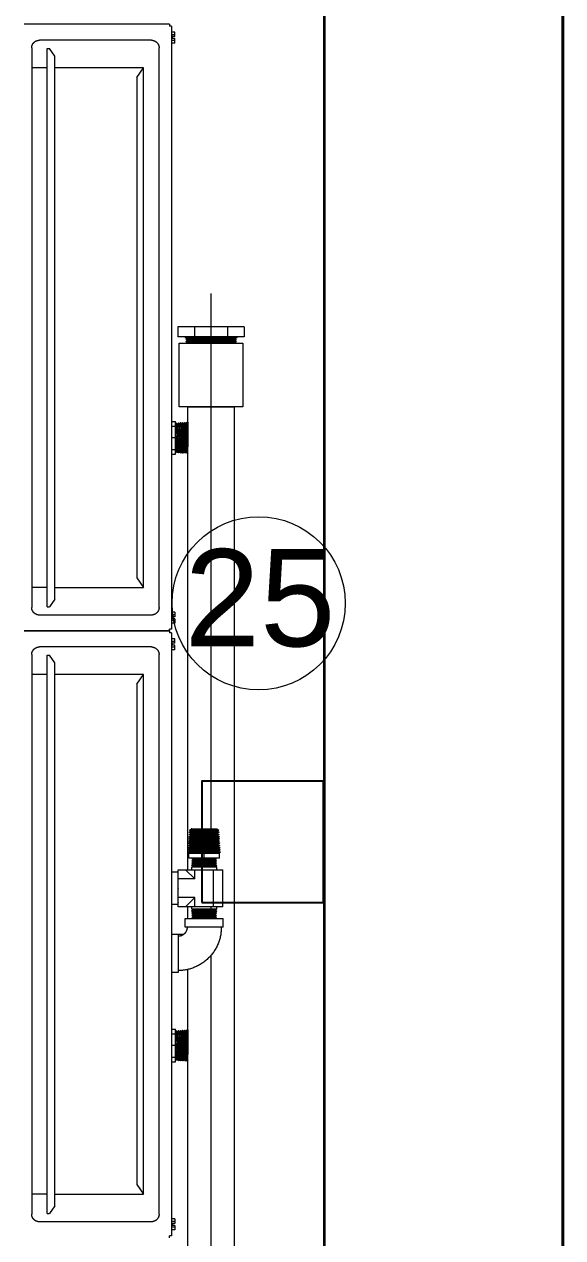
# Model space of a CAD drawing. Header units: millimetres. Extents: x -159872 to 386485, y -250577 to 158966.
# Drawn here: x 159382 to 159825, y 10836 to 11835 of the extents above; entities that cross this region are included whole.
import ezdxf

# ---------------------------------------------------------------- set-up
doc = ezdxf.new("R2010")
doc.units = ezdxf.units.MM
for name, color, linetype, lineweight in [('LDS-equipment-kitchen equipment', 3, 'Continuous', 13), ('LDS-struct-extg-walls', 1, 'Continuous', 40), ('LDS-struct-new-walls', 6, 'Continuous', 35), ('SYMBOLS ELECTRIC', 6, 'Continuous', 13)]:
    doc.layers.add(name, color=color, linetype=linetype, lineweight=lineweight)
doc.styles.add('Swiss 721 Light Extended BT', font='')
doc.styles.get('Swiss 721 Light Extended BT').set_extended_font_data('Swiss 721 Light Extended BT')

# ---------------------------------------------------------------- blocks, each defined once
blk = doc.blocks.new('Group-349')
at = {"layer": 'LDS-equipment-kitchen equipment'}
for points in [[(98828.1, 48292.25, 0), (98708.55, 48292.25, 0)], [(98828.1, 48292.25, 0), (98828.1, 48290.72, 0)], [(98829.62, 48290.72, 0), (98828.1, 48290.72, 0)], [(98829.62, 48290.72, 0), (98829.62, 47794.26, 0)], [(98832.32, 48285.85, 0), (98829.62, 48285.85, 0)], [(98832.32, 48283.57, 0), (98829.62, 48283.57, 0)], [(98832.32, 48282.09, 0), (98830.6, 48282.09, 0)], [(98830.6, 48280.5, 0), (98830.6, 48282.09, 0)], [(98832.32, 48282.09, 0), (98832.32, 48285.85, 0)], [(98714.63, 48272.75, 0), (98714.63, 48272.91, 0), (98714.63, 48273.07, 0), (98714.64, 48273.22, 0), (98714.66, 48273.38, 0), (98714.67, 48273.53, 0), (98714.7, 48273.69, 0), (98714.72, 48273.84, 0), (98714.75, 48273.99, 0), (98714.78, 48274.15, 0), (98714.82, 48274.3, 0), (98714.86, 48274.45, 0), (98714.9, 48274.6, 0), (98714.95, 48274.75, 0), (98715, 48274.9, 0), (98715.05, 48275.04, 0), (98715.11, 48275.19, 0), (98715.17, 48275.33, 0), (98715.24, 48275.47, 0), (98715.31, 48275.61, 0), (98715.38, 48275.75, 0), (98715.45, 48275.89, 0), (98715.53, 48276.02, 0), (98715.61, 48276.16, 0), (98715.7, 48276.29, 0), (98715.79, 48276.42, 0), (98715.88, 48276.54, 0), (98715.97, 48276.67, 0), (98716.07, 48276.79, 0), (98716.17, 48276.91, 0), (98716.28, 48277.03, 0), (98716.38, 48277.14, 0), (98716.49, 48277.25, 0), (98716.6, 48277.36, 0), (98716.72, 48277.47, 0), (98716.83, 48277.57, 0), (98716.95, 48277.67, 0), (98717.08, 48277.77, 0), (98717.2, 48277.86, 0), (98717.33, 48277.96, 0), (98717.45, 48278.04, 0), (98717.59, 48278.13, 0), (98717.72, 48278.21, 0), (98717.85, 48278.29, 0), (98717.99, 48278.37, 0), (98718.13, 48278.44, 0), (98718.27, 48278.51, 0), (98718.41, 48278.57, 0), (98718.55, 48278.63, 0), (98718.7, 48278.69, 0), (98718.85, 48278.74, 0), (98718.99, 48278.8, 0), (98719.14, 48278.84, 0), (98719.29, 48278.89, 0), (98719.44, 48278.93, 0), (98719.6, 48278.96, 0), (98719.75, 48278.99, 0), (98719.9, 48279.02, 0), (98720.06, 48279.05, 0), (98720.21, 48279.07, 0), (98720.37, 48279.09, 0), (98720.52, 48279.1, 0), (98720.68, 48279.11, 0), (98720.83, 48279.11, 0), (98720.99, 48279.12, 0)], [(98714.63, 48272.75, 0), (98714.63, 47812.23, 0)], [(98813.13, 48279.12, 0), (98720.99, 48279.12, 0)], [(98727.35, 47812.61, 0), (98727.35, 48272.37, 0)], [(98727.35, 48272.37, 0), (98729.23, 48272.37, 0)], [(98733.72, 48266.01, 0), (98729.23, 48272.37, 0)], [(98813.13, 48279.12, 0), (98813.29, 48279.11, 0), (98813.44, 48279.11, 0), (98813.6, 48279.1, 0), (98813.75, 48279.09, 0), (98813.91, 48279.07, 0), (98814.06, 48279.05, 0), (98814.22, 48279.02, 0), (98814.37, 48278.99, 0), (98814.52, 48278.96, 0), (98814.68, 48278.93, 0), (98814.83, 48278.89, 0), (98814.98, 48278.84, 0), (98815.13, 48278.8, 0), (98815.27, 48278.74, 0), (98815.42, 48278.69, 0), (98815.57, 48278.63, 0), (98815.71, 48278.57, 0), (98815.85, 48278.51, 0), (98815.99, 48278.44, 0), (98816.13, 48278.37, 0), (98816.27, 48278.29, 0), (98816.4, 48278.21, 0), (98816.53, 48278.13, 0), (98816.67, 48278.04, 0), (98816.79, 48277.96, 0), (98816.92, 48277.86, 0), (98817.04, 48277.77, 0), (98817.17, 48277.67, 0), (98817.29, 48277.57, 0), (98817.4, 48277.47, 0), (98817.52, 48277.36, 0), (98817.63, 48277.25, 0), (98817.74, 48277.14, 0), (98817.84, 48277.03, 0), (98817.95, 48276.91, 0), (98818.05, 48276.79, 0), (98818.15, 48276.67, 0), (98818.24, 48276.54, 0), (98818.33, 48276.42, 0), (98818.42, 48276.29, 0), (98818.51, 48276.16, 0), (98818.59, 48276.02, 0), (98818.67, 48275.89, 0), (98818.74, 48275.75, 0), (98818.81, 48275.61, 0), (98818.88, 48275.47, 0), (98818.95, 48275.33, 0), (98819.01, 48275.19, 0), (98819.07, 48275.04, 0), (98819.12, 48274.9, 0), (98819.17, 48274.75, 0), (98819.22, 48274.6, 0), (98819.26, 48274.45, 0), (98819.3, 48274.3, 0), (98819.34, 48274.15, 0), (98819.37, 48273.99, 0), (98819.4, 48273.84, 0), (98819.42, 48273.69, 0), (98819.45, 48273.53, 0), (98819.46, 48273.38, 0), (98819.48, 48273.22, 0), (98819.49, 48273.07, 0), (98819.49, 48272.91, 0), (98819.49, 48272.75, 0)], [(98819.49, 47812.23, 0), (98819.49, 48272.75, 0)], [(98832.32, 48279.01, 0), (98829.62, 48279.01, 0)], [(98832.32, 48276.74, 0), (98829.62, 48276.74, 0)], [(98832.32, 48280.5, 0), (98830.6, 48280.5, 0)], [(98832.32, 48276.74, 0), (98832.32, 48280.5, 0)], [(98733.72, 47818.98, 0), (98733.72, 48266.01, 0)], [(98727.35, 48256.4, 0), (98714.72, 48256.4, 0)], [(98806.77, 48256.39, 0), (98733.72, 48256.39, 0)], [(98801.15, 48248.5, 0), (98806.73, 48256.39, 0)], [(98806.77, 47828.61, 0), (98806.77, 48256.39, 0)], [(98801.15, 48248.5, 0), (98801.15, 47836.5, 0)], [(98862.25, 47630.01, 0), (98862.25, 48070.58, 0)], [(98834.92, 48043.28, 0), (98834.92, 48034.96, 0)], [(98889.59, 48043.28, 0), (98834.92, 48043.28, 0)], [(98848.59, 48043.28, 0), (98848.59, 48034.96, 0)], [(98875.92, 48043.28, 0), (98875.92, 48034.96, 0)], [(98889.59, 48043.28, 0), (98889.59, 48034.96, 0)], [(98889.59, 48034.96, 0), (98834.92, 48034.96, 0)], [(98840.64, 48034.96, 0), (98841.3, 48034.19, 0)], [(98883.21, 48034.19, 0), (98841.3, 48034.19, 0)], [(98842.53, 48034.19, 0), (98841.51, 48033.18, 0)], [(98883, 48033.18, 0), (98841.51, 48033.18, 0)], [(98841.51, 48033.18, 0), (98842.53, 48032.16, 0)], [(98842.53, 48032.16, 0), (98841.51, 48031.14, 0)], [(98881.98, 48032.16, 0), (98842.53, 48032.16, 0)], [(98881.98, 48034.19, 0), (98883, 48033.18, 0)], [(98883, 48033.18, 0), (98881.98, 48032.16, 0)], [(98881.98, 48032.16, 0), (98883, 48031.14, 0)], [(98883.87, 48034.96, 0), (98883.21, 48034.19, 0)], [(98836.01, 48029.8, 0), (98888.5, 48029.8, 0)], [(98836.01, 47977.31, 0), (98836.01, 48029.8, 0)], [(98838.07, 48029.8, 0), (98886.43, 48029.8, 0)], [(98883, 48031.14, 0), (98841.51, 48031.14, 0)], [(98841.51, 48031.14, 0), (98842.53, 48030.12, 0)], [(98842.53, 48030.12, 0), (98842.21, 48029.8, 0)], [(98842.21, 48029.8, 0), (98882.3, 48029.8, 0)], [(98881.98, 48030.12, 0), (98842.53, 48030.12, 0)], [(98883, 48031.14, 0), (98881.98, 48030.12, 0)], [(98881.98, 48030.12, 0), (98882.3, 48029.8, 0)], [(98888.5, 48029.8, 0), (98888.5, 47977.31, 0)], [(98888.5, 47977.31, 0), (98836.01, 47977.31, 0)], [(98843.16, 47596.22, 0), (98843.16, 47977.31, 0)], [(98843.16, 47977.31, 0), (98881.34, 47977.31, 0)], [(98881.34, 47977.31, 0), (98881.34, 46926.38, 0)], [(98829.62, 47965.31, 0), (98833.1, 47965.31, 0)], [(98833.1, 47938.32, 0), (98833.1, 47965.31, 0)], [(98833.63, 47964.1, 0), (98833.1, 47963.26, 0)], [(98834.55, 47962.96, 0), (98833.63, 47964.1, 0)], [(98833.63, 47964.1, 0), (98834.54, 47939.47, 0)], [(98835.34, 47964.21, 0), (98834.55, 47962.96, 0)], [(98835.47, 47940.61, 0), (98834.55, 47962.96, 0)], [(98836.26, 47963.07, 0), (98835.34, 47964.21, 0)], [(98835.34, 47964.21, 0), (98836.26, 47939.37, 0)], [(98837.06, 47964.32, 0), (98836.26, 47963.07, 0)], [(98837.17, 47940.51, 0), (98836.26, 47963.07, 0)], [(98837.96, 47963.17, 0), (98837.06, 47964.32, 0)], [(98837.06, 47964.32, 0), (98837.97, 47939.26, 0)], [(98838.78, 47964.42, 0), (98837.96, 47963.17, 0)], [(98838.87, 47940.4, 0), (98837.96, 47963.17, 0)], [(98839.66, 47963.28, 0), (98838.78, 47964.42, 0)], [(98839.69, 47939.15, 0), (98838.78, 47964.42, 0)], [(98840.5, 47964.53, 0), (98839.66, 47963.28, 0)], [(98840.58, 47940.29, 0), (98839.66, 47963.28, 0)], [(98841.36, 47963.39, 0), (98840.5, 47964.53, 0)], [(98841.41, 47939.04, 0), (98840.5, 47964.53, 0)], [(98841.36, 47963.39, 0), (98842.21, 47964.64, 0)], [(98842.28, 47940.19, 0), (98841.36, 47963.39, 0)], [(98842.21, 47964.64, 0), (98843.16, 47963.5, 0)], [(98843.11, 47938.96, 0), (98842.21, 47964.64, 0)], [(98843.16, 47964.7, 0), (98843.16, 47944.35, 0)], [(98829.62, 47961.36, 0), (98833.1, 47961.36, 0)], [(98833.1, 47951.82, 0), (98829.62, 47951.82, 0)], [(98833.75, 47940.72, 0), (98833.1, 47956.54, 0)], [(98829.62, 47942.27, 0), (98833.1, 47942.27, 0)], [(98829.62, 47938.32, 0), (98833.1, 47938.32, 0)], [(98833.75, 47940.72, 0), (98833.1, 47939.93, 0)], [(98834.54, 47939.47, 0), (98833.75, 47940.72, 0)], [(98835.47, 47940.61, 0), (98834.54, 47939.47, 0)], [(98836.26, 47939.37, 0), (98835.47, 47940.61, 0)], [(98837.17, 47940.51, 0), (98836.26, 47939.37, 0)], [(98837.97, 47939.26, 0), (98837.17, 47940.51, 0)], [(98838.87, 47940.4, 0), (98837.97, 47939.26, 0)], [(98839.69, 47939.15, 0), (98838.87, 47940.4, 0)], [(98840.58, 47940.29, 0), (98839.69, 47939.15, 0)], [(98841.41, 47939.04, 0), (98840.58, 47940.29, 0)], [(98842.28, 47940.19, 0), (98841.41, 47939.04, 0)], [(98842.28, 47940.19, 0), (98843.13, 47938.94, 0)], [(98843.13, 47938.94, 0), (98843.16, 47938.98, 0)], [(98801.15, 47836.5, 0), (98806.73, 47828.61, 0)], [(98727.35, 47828.58, 0), (98714.72, 47828.58, 0)], [(98724.68, 47828.51, 0), (98714.72, 47828.51, 0)], [(98733.72, 47828.61, 0), (98806.77, 47828.61, 0)], [(98720.99, 47805.87, 0), (98720.83, 47805.87, 0), (98720.68, 47805.88, 0), (98720.52, 47805.88, 0), (98720.37, 47805.9, 0), (98720.21, 47805.92, 0), (98720.06, 47805.94, 0), (98719.9, 47805.96, 0), (98719.75, 47805.99, 0), (98719.6, 47806.02, 0), (98719.44, 47806.06, 0), (98719.29, 47806.1, 0), (98719.14, 47806.14, 0), (98718.99, 47806.19, 0), (98718.85, 47806.24, 0), (98718.7, 47806.29, 0), (98718.55, 47806.35, 0), (98718.41, 47806.41, 0), (98718.27, 47806.48, 0), (98718.13, 47806.55, 0), (98717.99, 47806.62, 0), (98717.85, 47806.69, 0), (98717.72, 47806.77, 0), (98717.59, 47806.85, 0), (98717.45, 47806.94, 0), (98717.33, 47807.03, 0), (98717.2, 47807.12, 0), (98717.08, 47807.21, 0), (98716.95, 47807.31, 0), (98716.83, 47807.41, 0), (98716.72, 47807.52, 0), (98716.6, 47807.62, 0), (98716.49, 47807.73, 0), (98716.38, 47807.84, 0), (98716.28, 47807.96, 0), (98716.17, 47808.07, 0), (98716.07, 47808.19, 0), (98715.97, 47808.32, 0), (98715.88, 47808.44, 0), (98715.79, 47808.57, 0), (98715.7, 47808.7, 0), (98715.61, 47808.83, 0), (98715.53, 47808.96, 0), (98715.45, 47809.09, 0), (98715.38, 47809.23, 0), (98715.31, 47809.37, 0), (98715.24, 47809.51, 0), (98715.17, 47809.65, 0), (98715.11, 47809.8, 0), (98715.05, 47809.94, 0), (98715, 47810.09, 0), (98714.95, 47810.23, 0), (98714.9, 47810.38, 0), (98714.86, 47810.53, 0), (98714.82, 47810.68, 0), (98714.78, 47810.84, 0), (98714.75, 47810.99, 0), (98714.72, 47811.14, 0), (98714.7, 47811.3, 0), (98714.67, 47811.45, 0), (98714.66, 47811.61, 0), (98714.64, 47811.76, 0), (98714.63, 47811.92, 0), (98714.63, 47812.07, 0), (98714.63, 47812.23, 0)], [(98727.35, 47812.61, 0), (98729.23, 47812.61, 0)], [(98728.88, 47812.63, 0), (98729.23, 47812.63, 0)], [(98733.72, 47818.98, 0), (98729.23, 47812.61, 0)], [(98819.49, 47812.23, 0), (98819.49, 47812.07, 0), (98819.49, 47811.92, 0), (98819.48, 47811.76, 0), (98819.46, 47811.61, 0), (98819.45, 47811.45, 0), (98819.42, 47811.3, 0), (98819.4, 47811.14, 0), (98819.37, 47810.99, 0), (98819.34, 47810.84, 0), (98819.3, 47810.68, 0), (98819.26, 47810.53, 0), (98819.22, 47810.38, 0), (98819.17, 47810.23, 0), (98819.12, 47810.09, 0), (98819.07, 47809.94, 0), (98819.01, 47809.8, 0), (98818.95, 47809.65, 0), (98818.88, 47809.51, 0), (98818.81, 47809.37, 0), (98818.74, 47809.23, 0), (98818.67, 47809.09, 0), (98818.59, 47808.96, 0), (98818.51, 47808.83, 0), (98818.42, 47808.7, 0), (98818.33, 47808.57, 0), (98818.24, 47808.44, 0), (98818.15, 47808.32, 0), (98818.05, 47808.19, 0), (98817.95, 47808.07, 0), (98817.84, 47807.96, 0), (98817.74, 47807.84, 0), (98817.63, 47807.73, 0), (98817.52, 47807.62, 0), (98817.4, 47807.52, 0), (98817.29, 47807.41, 0), (98817.17, 47807.31, 0), (98817.04, 47807.21, 0), (98816.92, 47807.12, 0), (98816.79, 47807.03, 0), (98816.67, 47806.94, 0), (98816.53, 47806.85, 0), (98816.4, 47806.77, 0), (98816.27, 47806.69, 0), (98816.13, 47806.62, 0), (98815.99, 47806.55, 0), (98815.85, 47806.48, 0), (98815.71, 47806.41, 0), (98815.57, 47806.35, 0), (98815.42, 47806.29, 0), (98815.27, 47806.24, 0), (98815.13, 47806.19, 0), (98814.98, 47806.14, 0), (98814.83, 47806.1, 0), (98814.68, 47806.06, 0), (98814.52, 47806.02, 0), (98814.37, 47805.99, 0), (98814.22, 47805.96, 0), (98814.06, 47805.94, 0), (98813.91, 47805.92, 0), (98813.75, 47805.9, 0), (98813.6, 47805.88, 0), (98813.44, 47805.88, 0), (98813.29, 47805.87, 0), (98813.13, 47805.87, 0)], [(98813.13, 47805.87, 0), (98720.99, 47805.87, 0)], [(98832.32, 47808.25, 0), (98829.52, 47808.25, 0)], [(98832.32, 47805.97, 0), (98829.52, 47805.97, 0)], [(98832.32, 47804.49, 0), (98830.6, 47804.49, 0)], [(98830.6, 47804.49, 0), (98830.6, 47802.9, 0)], [(98832.32, 47802.9, 0), (98830.6, 47802.9, 0)], [(98832.32, 47808.25, 0), (98832.32, 47804.49, 0)], [(98832.32, 47802.9, 0), (98832.32, 47799.14, 0)], [(98828.1, 47792.77, 0), (98708.55, 47792.77, 0)], [(98828.1, 47792.77, 0), (98708.55, 47792.77, 0)], [(98828.1, 47792.73, 0), (98708.55, 47792.73, 0)], [(98828.1, 47792.73, 0), (98828.1, 47794.26, 0)], [(98829.62, 47794.26, 0), (98828.1, 47794.26, 0)], [(98828.1, 47792.77, 0), (98828.1, 47791.24, 0)], [(98832.32, 47801.41, 0), (98829.52, 47801.41, 0)], [(98832.32, 47799.14, 0), (98829.52, 47799.14, 0)], [(98829.62, 47791.24, 0), (98828.1, 47791.24, 0)], [(98829.62, 47791.24, 0), (98829.62, 47294.78, 0)], [(98832.32, 47786.37, 0), (98829.62, 47786.37, 0)], [(98832.32, 47784.09, 0), (98829.62, 47784.09, 0)], [(98832.32, 47782.61, 0), (98830.6, 47782.61, 0)], [(98830.6, 47781.02, 0), (98830.6, 47782.61, 0)], [(98832.32, 47782.61, 0), (98832.32, 47786.37, 0)], [(98714.63, 47773.28, 0), (98714.63, 47773.43, 0), (98714.63, 47773.59, 0), (98714.64, 47773.74, 0), (98714.66, 47773.9, 0), (98714.67, 47774.05, 0), (98714.7, 47774.21, 0), (98714.72, 47774.36, 0), (98714.75, 47774.52, 0), (98714.78, 47774.67, 0), (98714.82, 47774.82, 0), (98714.86, 47774.97, 0), (98714.9, 47775.12, 0), (98714.95, 47775.27, 0), (98715, 47775.42, 0), (98715.05, 47775.57, 0), (98715.11, 47775.71, 0), (98715.17, 47775.85, 0), (98715.24, 47776, 0), (98715.31, 47776.14, 0), (98715.38, 47776.27, 0), (98715.45, 47776.41, 0), (98715.53, 47776.55, 0), (98715.61, 47776.68, 0), (98715.7, 47776.81, 0), (98715.79, 47776.94, 0), (98715.88, 47777.07, 0), (98715.97, 47777.19, 0), (98716.07, 47777.31, 0), (98716.17, 47777.43, 0), (98716.28, 47777.55, 0), (98716.38, 47777.66, 0), (98716.49, 47777.77, 0), (98716.6, 47777.88, 0), (98716.72, 47777.99, 0), (98716.83, 47778.09, 0), (98716.95, 47778.19, 0), (98717.08, 47778.29, 0), (98717.2, 47778.39, 0), (98717.33, 47778.48, 0), (98717.45, 47778.57, 0), (98717.59, 47778.65, 0), (98717.72, 47778.73, 0), (98717.85, 47778.81, 0), (98717.99, 47778.89, 0), (98718.13, 47778.96, 0), (98718.27, 47779.03, 0), (98718.41, 47779.09, 0), (98718.55, 47779.15, 0), (98718.7, 47779.21, 0), (98718.85, 47779.27, 0), (98718.99, 47779.32, 0), (98719.14, 47779.36, 0), (98719.29, 47779.41, 0), (98719.44, 47779.45, 0), (98719.6, 47779.48, 0), (98719.75, 47779.52, 0), (98719.9, 47779.54, 0), (98720.06, 47779.57, 0), (98720.21, 47779.59, 0), (98720.37, 47779.61, 0), (98720.52, 47779.62, 0), (98720.68, 47779.63, 0), (98720.83, 47779.64, 0), (98720.99, 47779.64, 0)], [(98714.63, 47773.28, 0), (98714.63, 47312.75, 0)], [(98813.13, 47779.64, 0), (98720.99, 47779.64, 0)], [(98727.35, 47313.13, 0), (98727.35, 47772.89, 0)], [(98727.35, 47772.89, 0), (98729.23, 47772.89, 0)], [(98733.72, 47766.53, 0), (98729.23, 47772.89, 0)], [(98813.13, 47779.64, 0), (98813.29, 47779.64, 0), (98813.44, 47779.63, 0), (98813.6, 47779.62, 0), (98813.75, 47779.61, 0), (98813.91, 47779.59, 0), (98814.06, 47779.57, 0), (98814.22, 47779.54, 0), (98814.37, 47779.52, 0), (98814.52, 47779.48, 0), (98814.68, 47779.45, 0), (98814.83, 47779.41, 0), (98814.98, 47779.36, 0), (98815.13, 47779.32, 0), (98815.27, 47779.27, 0), (98815.42, 47779.21, 0), (98815.57, 47779.15, 0), (98815.71, 47779.09, 0), (98815.85, 47779.03, 0), (98815.99, 47778.96, 0), (98816.13, 47778.89, 0), (98816.27, 47778.81, 0), (98816.4, 47778.73, 0), (98816.53, 47778.65, 0), (98816.67, 47778.57, 0), (98816.79, 47778.48, 0), (98816.92, 47778.39, 0), (98817.04, 47778.29, 0), (98817.17, 47778.19, 0), (98817.29, 47778.09, 0), (98817.4, 47777.99, 0), (98817.52, 47777.88, 0), (98817.63, 47777.77, 0), (98817.74, 47777.66, 0), (98817.84, 47777.55, 0), (98817.95, 47777.43, 0), (98818.05, 47777.31, 0), (98818.15, 47777.19, 0), (98818.24, 47777.07, 0), (98818.33, 47776.94, 0), (98818.42, 47776.81, 0), (98818.51, 47776.68, 0), (98818.59, 47776.55, 0), (98818.67, 47776.41, 0), (98818.74, 47776.27, 0), (98818.81, 47776.14, 0), (98818.88, 47776, 0), (98818.95, 47775.85, 0), (98819.01, 47775.71, 0), (98819.07, 47775.57, 0), (98819.12, 47775.42, 0), (98819.17, 47775.27, 0), (98819.22, 47775.12, 0), (98819.26, 47774.97, 0), (98819.3, 47774.82, 0), (98819.34, 47774.67, 0), (98819.37, 47774.52, 0), (98819.4, 47774.36, 0), (98819.42, 47774.21, 0), (98819.45, 47774.05, 0), (98819.46, 47773.9, 0), (98819.48, 47773.74, 0), (98819.49, 47773.59, 0), (98819.49, 47773.43, 0), (98819.49, 47773.28, 0)], [(98819.49, 47312.75, 0), (98819.49, 47773.28, 0)], [(98832.32, 47779.54, 0), (98829.62, 47779.54, 0)], [(98832.32, 47777.26, 0), (98829.62, 47777.26, 0)], [(98832.32, 47781.02, 0), (98830.6, 47781.02, 0)], [(98832.32, 47777.26, 0), (98832.32, 47781.02, 0)], [(98733.72, 47319.5, 0), (98733.72, 47766.53, 0)], [(98727.35, 47756.92, 0), (98714.72, 47756.92, 0)], [(98806.77, 47756.91, 0), (98733.72, 47756.91, 0)], [(98801.15, 47749.02, 0), (98806.73, 47756.91, 0)], [(98806.77, 47329.13, 0), (98806.77, 47756.91, 0)], [(98801.15, 47749.02, 0), (98801.15, 47337.02, 0)], [(98845.86, 47622.52, 0), (98843.98, 47621.62, 0)], [(98845.97, 47624.34, 0), (98844.09, 47623.43, 0)], [(98845.86, 47622.52, 0), (98844.09, 47623.43, 0)], [(98844.09, 47623.43, 0), (98856.6, 47623.43, 0)], [(98846.09, 47626.16, 0), (98844.21, 47625.25, 0)], [(98845.97, 47624.34, 0), (98844.21, 47625.25, 0)], [(98844.21, 47625.25, 0), (98856.6, 47625.25, 0)], [(98846.2, 47627.98, 0), (98844.32, 47627.07, 0)], [(98846.09, 47626.16, 0), (98844.32, 47627.07, 0)], [(98844.32, 47627.07, 0), (98856.6, 47627.07, 0)], [(98846.31, 47629.8, 0), (98844.43, 47628.89, 0)], [(98846.2, 47627.98, 0), (98844.43, 47628.89, 0)], [(98844.43, 47628.89, 0), (98856.6, 47628.89, 0)], [(98845.86, 47622.52, 0), (98856.6, 47622.52, 0)], [(98846.31, 47629.8, 0), (98845.9, 47630.01, 0)], [(98845.9, 47630.01, 0), (98856.6, 47630.01, 0)], [(98845.97, 47624.34, 0), (98856.6, 47624.34, 0)], [(98846.09, 47626.16, 0), (98856.6, 47626.16, 0)], [(98846.2, 47627.98, 0), (98856.6, 47627.98, 0)], [(98846.31, 47629.8, 0), (98856.6, 47629.8, 0)], [(98856.6, 47630.01, 0), (98867.3, 47630.01, 0)], [(98856.6, 47629.8, 0), (98866.9, 47629.8, 0)], [(98856.6, 47628.89, 0), (98868.77, 47628.89, 0)], [(98856.6, 47627.98, 0), (98867.01, 47627.98, 0)], [(98856.6, 47627.07, 0), (98868.89, 47627.07, 0)], [(98856.6, 47626.16, 0), (98867.12, 47626.16, 0)], [(98856.6, 47625.25, 0), (98869, 47625.25, 0)], [(98856.6, 47624.34, 0), (98867.24, 47624.34, 0)], [(98856.6, 47623.43, 0), (98869.11, 47623.43, 0)], [(98856.6, 47622.52, 0), (98867.35, 47622.52, 0)], [(98866.9, 47629.8, 0), (98867.3, 47630.01, 0)], [(98866.9, 47629.8, 0), (98868.77, 47628.89, 0)], [(98867.01, 47627.98, 0), (98868.77, 47628.89, 0)], [(98867.01, 47627.98, 0), (98868.89, 47627.07, 0)], [(98867.12, 47626.16, 0), (98868.89, 47627.07, 0)], [(98867.12, 47626.16, 0), (98869, 47625.25, 0)], [(98867.24, 47624.34, 0), (98869, 47625.25, 0)], [(98867.24, 47624.34, 0), (98869.11, 47623.43, 0)], [(98867.35, 47622.52, 0), (98869.11, 47623.43, 0)], [(98867.35, 47622.52, 0), (98869.23, 47621.62, 0)], [(98845.29, 47613.43, 0), (98843.41, 47612.53, 0)], [(98845.18, 47611.62, 0), (98843.41, 47612.53, 0)], [(98843.41, 47612.53, 0), (98856.6, 47612.53, 0)], [(98845.4, 47615.25, 0), (98843.53, 47614.34, 0)], [(98845.29, 47613.43, 0), (98843.53, 47614.34, 0)], [(98843.53, 47614.34, 0), (98856.6, 47614.34, 0)], [(98845.52, 47617.07, 0), (98843.64, 47616.16, 0)], [(98845.4, 47615.25, 0), (98843.64, 47616.16, 0)], [(98843.64, 47616.16, 0), (98856.6, 47616.16, 0)], [(98845.63, 47618.89, 0), (98843.75, 47617.98, 0)], [(98845.52, 47617.07, 0), (98843.75, 47617.98, 0)], [(98843.75, 47617.98, 0), (98856.6, 47617.98, 0)], [(98845.74, 47620.71, 0), (98843.87, 47619.8, 0)], [(98845.63, 47618.89, 0), (98843.87, 47619.8, 0)], [(98843.87, 47619.8, 0), (98856.6, 47619.8, 0)], [(98845.74, 47620.71, 0), (98843.98, 47621.62, 0)], [(98843.98, 47621.62, 0), (98856.6, 47621.62, 0)], [(98845.29, 47613.43, 0), (98856.6, 47613.43, 0)], [(98845.4, 47615.25, 0), (98856.6, 47615.25, 0)], [(98845.52, 47617.07, 0), (98856.6, 47617.07, 0)], [(98845.63, 47618.89, 0), (98856.6, 47618.89, 0)], [(98845.74, 47620.71, 0), (98856.6, 47620.71, 0)], [(98856.6, 47621.62, 0), (98869.23, 47621.62, 0)], [(98856.6, 47620.71, 0), (98867.46, 47620.71, 0)], [(98856.6, 47619.8, 0), (98869.34, 47619.8, 0)], [(98856.6, 47618.89, 0), (98867.58, 47618.89, 0)], [(98856.6, 47617.98, 0), (98869.46, 47617.98, 0)], [(98856.6, 47617.07, 0), (98867.69, 47617.07, 0)], [(98856.6, 47616.16, 0), (98869.57, 47616.16, 0)], [(98856.6, 47615.25, 0), (98867.8, 47615.25, 0)], [(98856.6, 47614.34, 0), (98869.68, 47614.34, 0)], [(98856.6, 47613.43, 0), (98867.92, 47613.43, 0)], [(98856.6, 47612.53, 0), (98869.8, 47612.53, 0)], [(98867.46, 47620.71, 0), (98869.23, 47621.62, 0)], [(98867.46, 47620.71, 0), (98869.34, 47619.8, 0)], [(98867.58, 47618.89, 0), (98869.34, 47619.8, 0)], [(98867.58, 47618.89, 0), (98869.46, 47617.98, 0)], [(98867.69, 47617.07, 0), (98869.46, 47617.98, 0)], [(98867.69, 47617.07, 0), (98869.57, 47616.16, 0)], [(98867.8, 47615.25, 0), (98869.57, 47616.16, 0)], [(98867.8, 47615.25, 0), (98869.68, 47614.34, 0)], [(98867.92, 47613.43, 0), (98869.68, 47614.34, 0)], [(98867.92, 47613.43, 0), (98869.8, 47612.53, 0)], [(98868.03, 47611.62, 0), (98869.8, 47612.53, 0)], [(98845.18, 47611.62, 0), (98843.3, 47610.71, 0)], [(98845.06, 47609.8, 0), (98843.3, 47610.71, 0)], [(98843.3, 47610.71, 0), (98856.6, 47610.71, 0)], [(98843.88, 47605.83, 0), (98843.88, 47609.8, 0)], [(98843.88, 47609.8, 0), (98856.6, 47609.8, 0)], [(98856.6, 47605.83, 0), (98843.88, 47605.83, 0)], [(98845.18, 47611.62, 0), (98856.6, 47611.62, 0)], [(98847.67, 47602.49, 0), (98846.36, 47601.57, 0)], [(98847.75, 47604.38, 0), (98846.44, 47603.46, 0)], [(98847.67, 47602.49, 0), (98846.44, 47603.46, 0)], [(98866.77, 47603.46, 0), (98846.44, 47603.46, 0)], [(98847.21, 47605.83, 0), (98846.52, 47605.34, 0)], [(98847.75, 47604.38, 0), (98846.52, 47605.34, 0)], [(98866.69, 47605.34, 0), (98846.52, 47605.34, 0)], [(98865.53, 47602.49, 0), (98847.67, 47602.49, 0)], [(98865.46, 47604.38, 0), (98847.75, 47604.38, 0)], [(98856.6, 47611.62, 0), (98868.03, 47611.62, 0)], [(98856.6, 47610.71, 0), (98869.91, 47610.71, 0)], [(98856.6, 47605.83, 0), (98856.6, 47609.8, 0)], [(98856.6, 47609.8, 0), (98869.33, 47609.8, 0)], [(98869.33, 47605.83, 0), (98856.6, 47605.83, 0)], [(98865.46, 47604.38, 0), (98866.69, 47605.34, 0)], [(98865.46, 47604.38, 0), (98866.77, 47603.46, 0)], [(98865.53, 47602.49, 0), (98866.77, 47603.46, 0)], [(98865.53, 47602.49, 0), (98866.84, 47601.57, 0)], [(98866, 47605.83, 0), (98866.69, 47605.34, 0)], [(98868.03, 47611.62, 0), (98869.91, 47610.71, 0)], [(98868.15, 47609.8, 0), (98869.91, 47610.71, 0)], [(98869.33, 47605.83, 0), (98869.33, 47609.8, 0)], [(98835.13, 47594.31, 0), (98829.62, 47594.31, 0)], [(98835.13, 47596.22, 0), (98841.33, 47596.22, 0)], [(98835.13, 47592.6, 0), (98835.13, 47596.22, 0)], [(98835.13, 47592.6, 0), (98835.13, 47592.44, 0)], [(98835.13, 47588.66, 0), (98835.13, 47592.44, 0)], [(98841.33, 47596.22, 0), (98848.89, 47588.66, 0)], [(98841.33, 47596.22, 0), (98848.89, 47596.22, 0)], [(98847.6, 47600.6, 0), (98846.29, 47599.68, 0)], [(98847.52, 47598.71, 0), (98846.29, 47599.68, 0)], [(98866.92, 47599.68, 0), (98846.29, 47599.68, 0)], [(98846.3, 47596.22, 0), (98846.3, 47598.19, 0)], [(98866.91, 47598.19, 0), (98846.3, 47598.19, 0)], [(98847.6, 47600.6, 0), (98846.36, 47601.57, 0)], [(98866.84, 47601.57, 0), (98846.36, 47601.57, 0)], [(98847.52, 47598.71, 0), (98846.77, 47598.19, 0)], [(98865.69, 47598.71, 0), (98847.52, 47598.71, 0)], [(98865.61, 47600.6, 0), (98847.6, 47600.6, 0)], [(98848.89, 47588.66, 0), (98848.89, 47596.22, 0)], [(98848.89, 47596.22, 0), (98864.32, 47596.22, 0)], [(98864.32, 47565.68, 0), (98864.32, 47596.22, 0)], [(98864.32, 47596.22, 0), (98872.03, 47596.22, 0)], [(98865.61, 47600.6, 0), (98866.84, 47601.57, 0)], [(98865.61, 47600.6, 0), (98866.92, 47599.68, 0)], [(98865.69, 47598.71, 0), (98866.92, 47599.68, 0)], [(98865.69, 47598.71, 0), (98866.43, 47598.19, 0)], [(98866.91, 47596.22, 0), (98866.91, 47598.19, 0)], [(98872.03, 47565.68, 0), (98872.03, 47596.22, 0)], [(98848.89, 47588.66, 0), (98835.13, 47588.66, 0)], [(98835.13, 47581.11, 0), (98835.13, 47588.66, 0)], [(98835.13, 47581.11, 0), (98835.13, 47580.79, 0)], [(98835.13, 47573.23, 0), (98835.13, 47580.79, 0)], [(98848.89, 47573.23, 0), (98835.13, 47573.23, 0)], [(98835.13, 47569.45, 0), (98835.13, 47573.23, 0)], [(98848.89, 47573.23, 0), (98841.33, 47565.68, 0)], [(98848.89, 47565.68, 0), (98848.89, 47573.23, 0)], [(98835.13, 47567.58, 0), (98829.62, 47567.58, 0)], [(98835.13, 47569.45, 0), (98835.13, 47569.3, 0)], [(98835.13, 47565.68, 0), (98835.13, 47569.3, 0)], [(98841.33, 47565.68, 0), (98835.13, 47565.68, 0)], [(98848.89, 47565.68, 0), (98841.33, 47565.68, 0)], [(98843.16, 47556.07, 0), (98843.16, 47565.68, 0)], [(98843.16, 47556.07, 0), (98843.16, 47565.68, 0)], [(98847.52, 47563.18, 0), (98846.29, 47562.21, 0)], [(98847.6, 47561.29, 0), (98846.29, 47562.21, 0)], [(98866.92, 47562.21, 0), (98846.29, 47562.21, 0)], [(98846.3, 47563.7, 0), (98846.3, 47565.68, 0)], [(98866.91, 47563.7, 0), (98846.3, 47563.7, 0)], [(98847.52, 47563.18, 0), (98846.77, 47563.7, 0)], [(98865.69, 47563.18, 0), (98847.52, 47563.18, 0)], [(98864.32, 47565.68, 0), (98848.89, 47565.68, 0)], [(98862.25, 47556.07, 0), (98862.25, 47565.68, 0)], [(98872.03, 47565.68, 0), (98864.32, 47565.68, 0)], [(98865.61, 47561.29, 0), (98866.92, 47562.21, 0)], [(98865.69, 47563.18, 0), (98866.43, 47563.7, 0)], [(98865.69, 47563.18, 0), (98866.92, 47562.21, 0)], [(98866.91, 47563.7, 0), (98866.91, 47565.68, 0)], [(98840.86, 47548.82, 0), (98840.86, 47556.07, 0)], [(98840.86, 47556.07, 0), (98872.35, 47556.07, 0)], [(98847.6, 47561.29, 0), (98846.36, 47560.32, 0)], [(98847.67, 47559.41, 0), (98846.36, 47560.32, 0)], [(98866.84, 47560.32, 0), (98846.36, 47560.32, 0)], [(98847.67, 47559.41, 0), (98846.44, 47558.44, 0)], [(98847.75, 47557.52, 0), (98846.44, 47558.44, 0)], [(98866.77, 47558.44, 0), (98846.44, 47558.44, 0)], [(98847.75, 47557.52, 0), (98846.52, 47556.55, 0)], [(98847.21, 47556.07, 0), (98846.52, 47556.55, 0)], [(98866.69, 47556.55, 0), (98846.52, 47556.55, 0)], [(98865.61, 47561.29, 0), (98847.6, 47561.29, 0)], [(98865.53, 47559.41, 0), (98847.67, 47559.41, 0)], [(98865.46, 47557.52, 0), (98847.75, 47557.52, 0)], [(98865.46, 47557.52, 0), (98866.77, 47558.44, 0)], [(98865.46, 47557.52, 0), (98866.69, 47556.55, 0)], [(98865.53, 47559.41, 0), (98866.84, 47560.32, 0)], [(98865.53, 47559.41, 0), (98866.77, 47558.44, 0)], [(98865.61, 47561.29, 0), (98866.84, 47560.32, 0)], [(98866, 47556.07, 0), (98866.69, 47556.55, 0)], [(98872.35, 47548.82, 0), (98872.35, 47556.07, 0)], [(98835.06, 47543.01, 0), (98829.62, 47543.01, 0)], [(98870.69, 47548.82, 0), (98870.68, 47547.94, 0), (98870.65, 47547.07, 0), (98870.6, 47546.19, 0), (98870.52, 47545.32, 0), (98870.42, 47544.45, 0), (98870.31, 47543.59, 0), (98870.17, 47542.72, 0), (98870.01, 47541.86, 0), (98869.83, 47541.01, 0), (98869.62, 47540.16, 0), (98869.4, 47539.31, 0), (98869.16, 47538.47, 0), (98868.89, 47537.64, 0), (98868.61, 47536.81, 0), (98868.3, 47535.99, 0), (98867.98, 47535.18, 0), (98867.64, 47534.37, 0), (98867.27, 47533.58, 0), (98866.89, 47532.79, 0), (98866.48, 47532.02, 0), (98866.06, 47531.25, 0), (98865.62, 47530.49, 0), (98865.16, 47529.75, 0), (98864.69, 47529.02, 0), (98864.19, 47528.3, 0), (98863.68, 47527.59, 0), (98863.15, 47526.89, 0), (98862.6, 47526.21, 0), (98862.04, 47525.54, 0), (98861.46, 47524.88, 0), (98860.87, 47524.24, 0), (98860.26, 47523.62, 0), (98859.63, 47523.01, 0), (98858.99, 47522.41, 0), (98858.33, 47521.83, 0), (98857.66, 47521.27, 0), (98856.98, 47520.72, 0), (98856.28, 47520.19, 0), (98855.58, 47519.68, 0), (98854.85, 47519.18, 0), (98854.12, 47518.71, 0), (98853.38, 47518.25, 0), (98852.62, 47517.81, 0), (98851.86, 47517.39, 0), (98851.08, 47516.98, 0), (98850.29, 47516.6, 0), (98849.5, 47516.24, 0), (98848.69, 47515.89, 0), (98847.88, 47515.57, 0), (98847.06, 47515.26, 0), (98846.23, 47514.98, 0), (98845.4, 47514.71, 0), (98844.56, 47514.47, 0), (98843.72, 47514.25, 0), (98842.86, 47514.04, 0), (98842.01, 47513.86, 0), (98841.15, 47513.7, 0), (98840.29, 47513.56, 0), (98839.42, 47513.45, 0), (98838.55, 47513.35, 0), (98837.68, 47513.28, 0), (98836.8, 47513.22, 0), (98835.93, 47513.19, 0), (98835.06, 47513.18, 0)], [(98842.52, 47548.82, 0), (98842.51, 47548.63, 0), (98842.51, 47548.45, 0), (98842.49, 47548.27, 0), (98842.48, 47548.08, 0), (98842.46, 47547.9, 0), (98842.43, 47547.72, 0), (98842.41, 47547.54, 0), (98842.37, 47547.36, 0), (98842.33, 47547.18, 0), (98842.29, 47547, 0), (98842.24, 47546.83, 0), (98842.19, 47546.65, 0), (98842.14, 47546.48, 0), (98842.08, 47546.3, 0), (98842.02, 47546.13, 0), (98841.95, 47545.96, 0), (98841.88, 47545.79, 0), (98841.8, 47545.63, 0), (98841.72, 47545.46, 0), (98841.63, 47545.3, 0), (98841.55, 47545.14, 0), (98841.45, 47544.98, 0), (98841.36, 47544.82, 0), (98841.26, 47544.67, 0), (98841.15, 47544.52, 0), (98841.05, 47544.37, 0), (98840.94, 47544.23, 0), (98840.82, 47544.08, 0), (98840.7, 47543.94, 0), (98840.58, 47543.81, 0), (98840.46, 47543.67, 0), (98840.33, 47543.54, 0), (98840.2, 47543.41, 0), (98840.07, 47543.29, 0), (98839.93, 47543.17, 0), (98839.79, 47543.05, 0), (98839.65, 47542.94, 0), (98839.5, 47542.82, 0), (98839.35, 47542.72, 0), (98839.2, 47542.61, 0), (98839.05, 47542.51, 0), (98838.89, 47542.42, 0), (98838.73, 47542.33, 0), (98838.57, 47542.24, 0), (98838.41, 47542.15, 0), (98838.25, 47542.07, 0), (98838.08, 47542, 0), (98837.91, 47541.92, 0), (98837.74, 47541.86, 0), (98837.57, 47541.79, 0), (98837.4, 47541.73, 0), (98837.22, 47541.68, 0), (98837.05, 47541.63, 0), (98836.87, 47541.58, 0), (98836.69, 47541.54, 0), (98836.51, 47541.5, 0), (98836.33, 47541.47, 0), (98836.15, 47541.44, 0), (98835.97, 47541.41, 0), (98835.79, 47541.39, 0), (98835.61, 47541.38, 0), (98835.42, 47541.37, 0), (98835.24, 47541.36, 0), (98835.06, 47541.36, 0)], [(98835.06, 47543.01, 0), (98835.06, 47511.52, 0)], [(98839.58, 47542.89, 0), (98835.06, 47542.89, 0)], [(98872.35, 47548.82, 0), (98840.86, 47548.82, 0)], [(98862.25, 46930.01, 0), (98862.25, 47525.79, 0)], [(98843.16, 46926.4, 0), (98843.16, 47514.11, 0)], [(98843.16, 47509.62, 0), (98843.16, 47514.11, 0)], [(98835.06, 47511.52, 0), (98829.62, 47511.52, 0)], [(98829.62, 47464.95, 0), (98833.1, 47464.95, 0)], [(98833.1, 47437.96, 0), (98833.1, 47464.95, 0)], [(98833.63, 47463.74, 0), (98833.1, 47462.9, 0)], [(98833.63, 47463.74, 0), (98834.54, 47439.12, 0)], [(98834.55, 47462.6, 0), (98833.63, 47463.74, 0)], [(98835.34, 47463.85, 0), (98834.55, 47462.6, 0)], [(98835.47, 47440.26, 0), (98834.55, 47462.6, 0)], [(98835.34, 47463.85, 0), (98836.26, 47439.01, 0)], [(98836.26, 47462.71, 0), (98835.34, 47463.85, 0)], [(98837.06, 47463.96, 0), (98836.26, 47462.71, 0)], [(98837.17, 47440.15, 0), (98836.26, 47462.71, 0)], [(98837.06, 47463.96, 0), (98837.97, 47438.9, 0)], [(98837.96, 47462.82, 0), (98837.06, 47463.96, 0)], [(98838.78, 47464.07, 0), (98837.96, 47462.82, 0)], [(98838.87, 47440.04, 0), (98837.96, 47462.82, 0)], [(98839.69, 47438.79, 0), (98838.78, 47464.07, 0)], [(98839.66, 47462.92, 0), (98838.78, 47464.07, 0)], [(98840.5, 47464.17, 0), (98839.66, 47462.92, 0)], [(98840.58, 47439.94, 0), (98839.66, 47462.92, 0)], [(98841.41, 47438.69, 0), (98840.5, 47464.17, 0)], [(98841.36, 47463.03, 0), (98840.5, 47464.17, 0)], [(98841.36, 47463.03, 0), (98842.21, 47464.28, 0)], [(98842.28, 47439.83, 0), (98841.36, 47463.03, 0)], [(98843.11, 47438.61, 0), (98842.21, 47464.28, 0)], [(98842.21, 47464.28, 0), (98843.16, 47463.14, 0)], [(98843.16, 47464.34, 0), (98843.16, 47443.99, 0)], [(98829.62, 47461, 0), (98833.1, 47461, 0)], [(98833.75, 47440.36, 0), (98833.1, 47456.19, 0)], [(98833.1, 47451.46, 0), (98829.62, 47451.46, 0)], [(98829.62, 47441.92, 0), (98833.1, 47441.92, 0)], [(98829.62, 47437.96, 0), (98833.1, 47437.96, 0)], [(98833.75, 47440.36, 0), (98833.1, 47439.57, 0)], [(98834.54, 47439.12, 0), (98833.75, 47440.36, 0)], [(98835.47, 47440.26, 0), (98834.54, 47439.12, 0)], [(98836.26, 47439.01, 0), (98835.47, 47440.26, 0)], [(98837.17, 47440.15, 0), (98836.26, 47439.01, 0)], [(98837.97, 47438.9, 0), (98837.17, 47440.15, 0)], [(98838.87, 47440.04, 0), (98837.97, 47438.9, 0)], [(98839.69, 47438.79, 0), (98838.87, 47440.04, 0)], [(98840.58, 47439.94, 0), (98839.69, 47438.79, 0)], [(98841.41, 47438.69, 0), (98840.58, 47439.94, 0)], [(98842.28, 47439.83, 0), (98841.41, 47438.69, 0)], [(98842.28, 47439.83, 0), (98843.13, 47438.58, 0)], [(98843.13, 47438.58, 0), (98843.16, 47438.62, 0)], [(98801.15, 47337.02, 0), (98806.73, 47329.13, 0)], [(98727.35, 47329.11, 0), (98714.72, 47329.11, 0)], [(98724.68, 47329.03, 0), (98714.72, 47329.03, 0)], [(98733.72, 47329.13, 0), (98806.77, 47329.13, 0)], [(98720.99, 47306.39, 0), (98720.83, 47306.39, 0), (98720.68, 47306.4, 0), (98720.52, 47306.41, 0), (98720.37, 47306.42, 0), (98720.21, 47306.44, 0), (98720.06, 47306.46, 0), (98719.9, 47306.48, 0), (98719.75, 47306.51, 0), (98719.6, 47306.54, 0), (98719.44, 47306.58, 0), (98719.29, 47306.62, 0), (98719.14, 47306.66, 0), (98718.99, 47306.71, 0), (98718.85, 47306.76, 0), (98718.7, 47306.82, 0), (98718.55, 47306.87, 0), (98718.41, 47306.94, 0), (98718.27, 47307, 0), (98718.13, 47307.07, 0), (98717.99, 47307.14, 0), (98717.85, 47307.22, 0), (98717.72, 47307.29, 0), (98717.59, 47307.38, 0), (98717.45, 47307.46, 0), (98717.33, 47307.55, 0), (98717.2, 47307.64, 0), (98717.08, 47307.74, 0), (98716.95, 47307.83, 0), (98716.83, 47307.93, 0), (98716.72, 47308.04, 0), (98716.6, 47308.14, 0), (98716.49, 47308.25, 0), (98716.38, 47308.37, 0), (98716.28, 47308.48, 0), (98716.17, 47308.6, 0), (98716.07, 47308.72, 0), (98715.97, 47308.84, 0), (98715.88, 47308.96, 0), (98715.79, 47309.09, 0), (98715.7, 47309.22, 0), (98715.61, 47309.35, 0), (98715.53, 47309.48, 0), (98715.45, 47309.62, 0), (98715.38, 47309.75, 0), (98715.31, 47309.89, 0), (98715.24, 47310.03, 0), (98715.17, 47310.17, 0), (98715.11, 47310.32, 0), (98715.05, 47310.46, 0), (98715, 47310.61, 0), (98714.95, 47310.76, 0), (98714.9, 47310.91, 0), (98714.86, 47311.06, 0), (98714.82, 47311.21, 0), (98714.78, 47311.36, 0), (98714.75, 47311.51, 0), (98714.72, 47311.66, 0), (98714.7, 47311.82, 0), (98714.67, 47311.97, 0), (98714.66, 47312.13, 0), (98714.64, 47312.28, 0), (98714.63, 47312.44, 0), (98714.63, 47312.6, 0), (98714.63, 47312.75, 0)], [(98727.35, 47313.13, 0), (98729.23, 47313.13, 0)], [(98728.88, 47313.15, 0), (98729.23, 47313.15, 0)], [(98733.72, 47319.5, 0), (98729.23, 47313.13, 0)], [(98819.49, 47312.75, 0), (98819.49, 47312.6, 0), (98819.49, 47312.44, 0), (98819.48, 47312.28, 0), (98819.46, 47312.13, 0), (98819.45, 47311.97, 0), (98819.42, 47311.82, 0), (98819.4, 47311.66, 0), (98819.37, 47311.51, 0), (98819.34, 47311.36, 0), (98819.3, 47311.21, 0), (98819.26, 47311.06, 0), (98819.22, 47310.91, 0), (98819.17, 47310.76, 0), (98819.12, 47310.61, 0), (98819.07, 47310.46, 0), (98819.01, 47310.32, 0), (98818.95, 47310.17, 0), (98818.88, 47310.03, 0), (98818.81, 47309.89, 0), (98818.74, 47309.75, 0), (98818.67, 47309.62, 0), (98818.59, 47309.48, 0), (98818.51, 47309.35, 0), (98818.42, 47309.22, 0), (98818.33, 47309.09, 0), (98818.24, 47308.96, 0), (98818.15, 47308.84, 0), (98818.05, 47308.72, 0), (98817.95, 47308.6, 0), (98817.84, 47308.48, 0), (98817.74, 47308.37, 0), (98817.63, 47308.25, 0), (98817.52, 47308.14, 0), (98817.4, 47308.04, 0), (98817.29, 47307.93, 0), (98817.17, 47307.83, 0), (98817.04, 47307.74, 0), (98816.92, 47307.64, 0), (98816.79, 47307.55, 0), (98816.67, 47307.46, 0), (98816.53, 47307.38, 0), (98816.4, 47307.29, 0), (98816.27, 47307.22, 0), (98816.13, 47307.14, 0), (98815.99, 47307.07, 0), (98815.85, 47307, 0), (98815.71, 47306.94, 0), (98815.57, 47306.87, 0), (98815.42, 47306.82, 0), (98815.27, 47306.76, 0), (98815.13, 47306.71, 0), (98814.98, 47306.66, 0), (98814.83, 47306.62, 0), (98814.68, 47306.58, 0), (98814.52, 47306.54, 0), (98814.37, 47306.51, 0), (98814.22, 47306.48, 0), (98814.06, 47306.46, 0), (98813.91, 47306.44, 0), (98813.75, 47306.42, 0), (98813.6, 47306.41, 0), (98813.44, 47306.4, 0), (98813.29, 47306.39, 0), (98813.13, 47306.39, 0)], [(98813.13, 47306.39, 0), (98720.99, 47306.39, 0)], [(98832.32, 47308.77, 0), (98829.52, 47308.77, 0)], [(98832.32, 47306.49, 0), (98829.52, 47306.49, 0)], [(98832.32, 47305.01, 0), (98830.6, 47305.01, 0)], [(98830.6, 47305.01, 0), (98830.6, 47303.42, 0)], [(98832.32, 47303.42, 0), (98830.6, 47303.42, 0)], [(98832.32, 47308.77, 0), (98832.32, 47305.01, 0)], [(98832.32, 47303.42, 0), (98832.32, 47299.66, 0)], [(98828.1, 47293.26, 0), (98828.1, 47294.78, 0)], [(98829.62, 47294.78, 0), (98828.1, 47294.78, 0)], [(98832.32, 47301.94, 0), (98829.52, 47301.94, 0)], [(98832.32, 47299.66, 0), (98829.52, 47299.66, 0)]]:
    blk.add_polyline3d(points, dxfattribs=at)
blk = doc.blocks.new('ELECTRIC SERVICE (A1)')
at = {"layer": 'SYMBOLS ELECTRIC', "lineweight": 25}
blk.add_polyline3d([(-50, -50, 0), (50, -50, 0), (50, 50, 0), (-50, 50, 0), (-50, -50, 0)], dxfattribs=at)
blk = doc.blocks.new('Group-410')
at = {"layer": 'LDS-equipment-kitchen equipment'}
blk.add_circle((98901.38, 47815.56), 71.24, dxfattribs=at)
for name, p in [('Group-349', (0, 0)), ('ELECTRIC SERVICE (A1)', (98904.68, 47619.14))]:
    blk.add_blockref(name, p, dxfattribs=at)
at = {"layer": 'LDS-equipment-kitchen equipment', "insert": (98902.53, 47819.56), "char_height": 80, "attachment_point": 5, "rotation": 0.00047, "line_spacing_factor": 0.25, "style": 'Swiss 721 Light Extended BT'}
blk.add_mtext('25', dxfattribs=at)

msp = doc.modelspace()

# ---------------------------------------------------------------- linework, layer by layer
at = {"layer": 'LDS-struct-extg-walls'}
msp.add_line((159825.17046, 16844.05329), (159825.17046, 9419.05329), dxfattribs=at)
at = {"layer": 'LDS-struct-new-walls'}
msp.add_line((159628.75503, 16824.05329), (159628.75503, 7217.61711), dxfattribs=at)

# ---------------------------------------------------------------- block references
at = {"layer": 'LDS-equipment-kitchen equipment', "color": 7}
msp.add_blockref('Group-410', (60673.51323, -36457.51522), dxfattribs=at)

doc.saveas('drawing.dxf')
